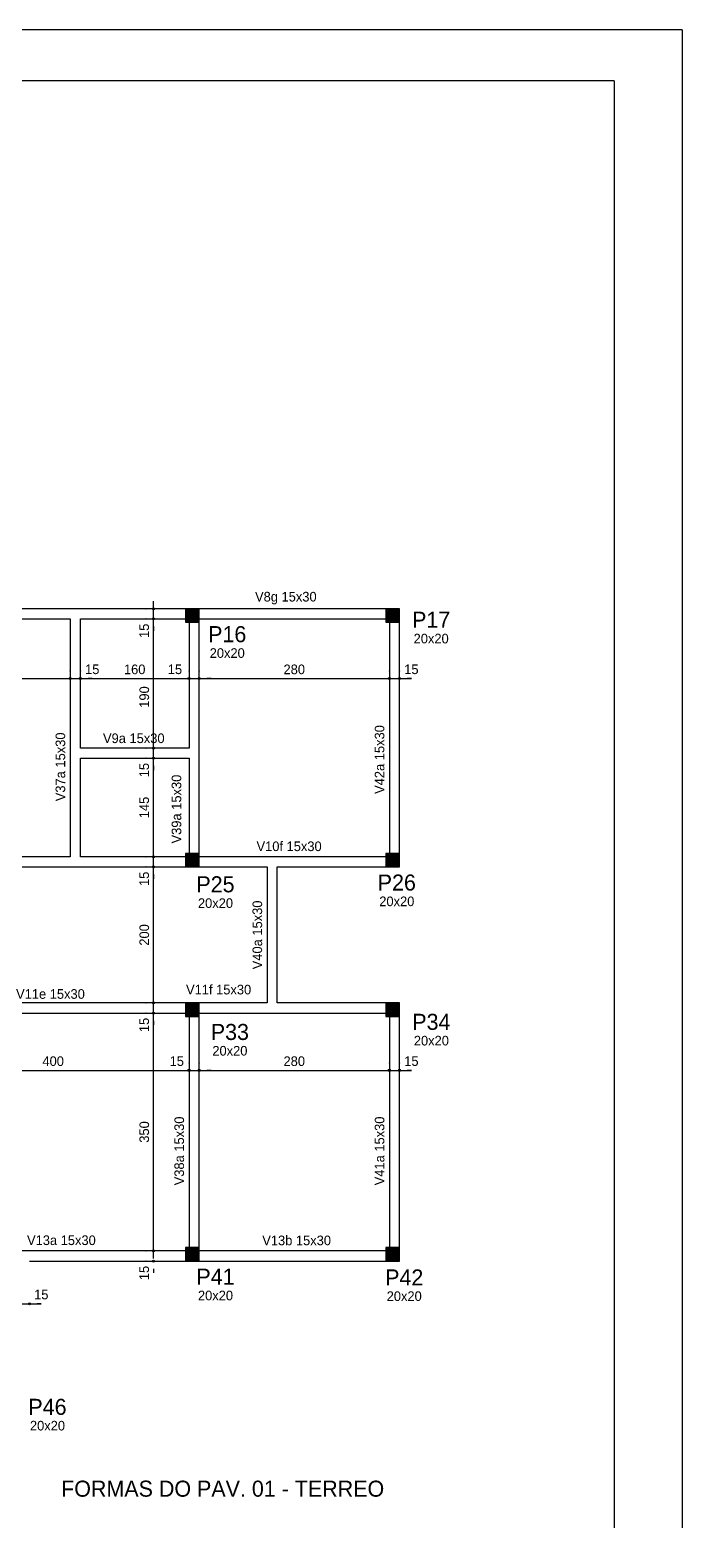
# Model space of a CAD drawing. Extents: x -8959 to 10104, y 7473 to 11928.
# Drawn here: x -3613 to -2652, y 9735 to 11928 of the extents above; entities that cross this region are included whole.
import ezdxf
from ezdxf.enums import TextEntityAlignment as Align

# ---------------------------------------------------------------- set-up
doc = ezdxf.new("R2010")
doc.units = 0
doc.header["$LTSCALE"] = 10
doc.header["$MEASUREMENT"] = 0
doc.linetypes.add('LT0', pattern=[0])
for name, color, linetype in [('COT-T', 1, 'LT0'), ('LJN-T', 8, 'LT0'), ('PIL-L', 2, 'LT0'), ('PIL-T', 4, 'LT0'), ('VIG-L', 7, 'LT0'), ('VIG-T', 8, 'LT0')]:
    doc.layers.add(name, color=color, linetype=linetype)

msp = doc.modelspace()

# ---------------------------------------------------------------- linework, layer by layer
at = {"layer": 'COT-T', "linetype": 'LT0'}
for p, q in [((-3442, 11076.5), (-3441.5, 11076.5)), ((-3430.7, 11044), (-3430.7, 11087.8)), ((-3441.5, 11061.5), (-3442, 11061.5)), ((-3442, 11061.5), (-3441.5, 11061.5)), ((-3430.7, 10966.5), (-3430.7, 11072.8)), ((-3430.7, 11050.3), (-3430.7, 11044)), ((-3683.3, 10973.8), (-3542, 10973.8)), ((-3564.5, 10973.8), (-3520.8, 10973.8)), ((-3553.3, 10984.5), (-3553.3, 10985)), ((-3553.3, 10985), (-3553.3, 10984.5)), ((-3549.5, 10973.8), (-3458.3, 10973.8)), ((-3538.3, 10984.5), (-3538.3, 10985)), ((-3538.3, 10985), (-3538.3, 10984.5)), ((-3520.8, 10973.8), (-3527, 10973.8)), ((-3458.3, 10973.8), (-3367, 10973.8)), ((-3430.7, 10860.3), (-3430.7, 10966.5)), ((-3389.5, 10973.8), (-3345.8, 10973.8)), ((-3378.3, 10984.5), (-3378.3, 10985)), ((-3378.3, 10985), (-3378.3, 10984.5)), ((-3374.5, 10973.8), (-3223.3, 10973.8)), ((-3363.3, 10984.5), (-3363.3, 10985)), ((-3363.3, 10985), (-3363.3, 10984.5)), ((-3345.8, 10973.8), (-3352, 10973.8)), ((-3223.3, 10973.8), (-3072, 10973.8)), ((-3094.5, 10973.8), (-3050.8, 10973.8)), ((-3083.3, 10984.5), (-3083.3, 10985)), ((-3083.3, 10985), (-3083.3, 10984.5)), ((-3068.3, 10985), (-3068.3, 10984.5)), ((-3050.8, 10973.8), (-3057, 10973.8)), ((-3430.7, 10839), (-3430.7, 10882.8)), ((-3441.5, 10871.5), (-3442, 10871.5)), ((-3442, 10871.5), (-3441.5, 10871.5)), ((-3430.7, 10784), (-3430.7, 10867.8)), ((-3441.5, 10856.5), (-3442, 10856.5)), ((-3442, 10856.5), (-3441.5, 10856.5)), ((-3430.7, 10845.3), (-3430.7, 10839)), ((-3430.7, 10700.3), (-3430.7, 10784)), ((-3441.5, 10711.5), (-3442, 10711.5)), ((-3442, 10711.5), (-3441.5, 10711.5)), ((-3430.7, 10679), (-3430.7, 10722.8)), ((-3430.7, 10596.5), (-3430.7, 10707.8)), ((-3441.5, 10696.5), (-3442, 10696.5)), ((-3442, 10696.5), (-3441.5, 10696.5)), ((-3430.7, 10685.3), (-3430.7, 10679)), ((-3430.7, 10485.3), (-3430.7, 10596.5)), ((-3430.7, 10464), (-3430.7, 10507.8)), ((-3441.5, 10496.5), (-3442, 10496.5)), ((-3442, 10496.5), (-3441.5, 10496.5)), ((-3430.7, 10306.5), (-3430.7, 10492.8)), ((-3441.5, 10481.5), (-3442, 10481.5)), ((-3442, 10481.5), (-3441.5, 10481.5)), ((-3430.7, 10470.3), (-3430.7, 10464)), ((-3789.5, 10397.2), (-3578.3, 10397.2)), ((-3578.3, 10397.2), (-3367, 10397.2)), ((-3389.5, 10397.2), (-3345.8, 10397.2)), ((-3378.3, 10407.9), (-3378.3, 10408.4)), ((-3378.3, 10408.4), (-3378.3, 10407.9)), ((-3374.5, 10397.2), (-3223.3, 10397.2)), ((-3363.3, 10407.9), (-3363.3, 10408.4)), ((-3363.3, 10408.4), (-3363.3, 10407.9)), ((-3345.8, 10397.2), (-3352, 10397.2)), ((-3223.3, 10397.2), (-3072, 10397.2)), ((-3094.5, 10397.2), (-3050.8, 10397.2)), ((-3083.3, 10407.9), (-3083.3, 10408.4)), ((-3083.3, 10408.4), (-3083.3, 10407.9)), ((-3068.3, 10408.4), (-3068.3, 10407.9)), ((-3050.8, 10397.2), (-3057, 10397.2)), ((-3430.7, 10120.3), (-3430.7, 10306.5)), ((-3441.5, 10131.5), (-3442, 10131.5)), ((-3442, 10131.5), (-3441.5, 10131.5)), ((-3441.5, 10116.5), (-3442, 10116.5)), ((-3430.7, 10105.3), (-3430.7, 10099)), ((-3639.5, 10053.7), (-3595.8, 10053.7)), ((-3595.8, 10053.7), (-3602, 10053.7))]:
    msp.add_line(p, q, dxfattribs=at)
at = {"layer": 'COT-T'}
for centre in [(-3430.7, 11076.5), (-3430.7, 11061.5), (-3430.7, 11061.5), (-3553.3, 10973.8), (-3553.3, 10973.8), (-3538.3, 10973.8), (-3538.3, 10973.8), (-3378.3, 10973.8), (-3378.3, 10973.8), (-3363.3, 10973.8), (-3363.3, 10973.8), (-3083.3, 10973.8), (-3083.3, 10973.8), (-3068.3, 10973.8), (-3430.7, 10871.5), (-3430.7, 10871.5), (-3430.7, 10856.5), (-3430.7, 10856.5), (-3430.7, 10711.5), (-3430.7, 10711.5), (-3430.7, 10696.5), (-3430.7, 10696.5), (-3430.7, 10496.5), (-3430.7, 10496.5), (-3430.7, 10481.5), (-3430.7, 10481.5), (-3378.3, 10397.2), (-3378.3, 10397.2), (-3363.3, 10397.2), (-3363.3, 10397.2), (-3083.3, 10397.2), (-3083.3, 10397.2), (-3068.3, 10397.2), (-3430.7, 10131.5), (-3430.7, 10131.5), (-3430.7, 10116.5), (-3613.3, 10053.7)]:
    msp.add_circle(centre, 1.5, dxfattribs=at)
at = {"layer": 'LJN-T', "linetype": 'LT0'}
for p, q in [((-3383.3, 11074.7), (-3381.4, 11076.5)), ((-3379.3, 11076.5), (-3383.3, 11072.5)), ((-3383.3, 11070.4), (-3377.2, 11076.5)), ((-3375.1, 11076.5), (-3383.3, 11068.3)), ((-3383.3, 11066.2), (-3373, 11076.5)), ((-3370.8, 11076.5), (-3383.3, 11064.1)), ((-3383.3, 11061.9), (-3368.7, 11076.5)), ((-3366.6, 11076.5), (-3383.3, 11059.8)), ((-3383.3, 11057.7), (-3364.5, 11076.5)), ((-3088.3, 11074.8), (-3086.6, 11076.5)), ((-3084.5, 11076.5), (-3088.3, 11072.7)), ((-3088.3, 11070.6), (-3082.3, 11076.5)), ((-3080.2, 11076.5), (-3088.3, 11068.4)), ((-3088.3, 11066.3), (-3078.1, 11076.5)), ((-3076, 11076.5), (-3088.3, 11064.2)), ((-3088.3, 11062.1), (-3073.9, 11076.5)), ((-3071.7, 11076.5), (-3088.3, 11060)), ((-3088.3, 11057.8), (-3069.6, 11076.5)), ((-3363.3, 11075.6), (-3382.4, 11056.5)), ((-3380.2, 11056.5), (-3363.3, 11073.5)), ((-3363.3, 11071.3), (-3378.1, 11056.5)), ((-3376, 11056.5), (-3363.3, 11069.2)), ((-3363.3, 11067.1), (-3373.9, 11056.5)), ((-3371.7, 11056.5), (-3363.3, 11065)), ((-3363.3, 11062.8), (-3369.6, 11056.5)), ((-3367.5, 11056.5), (-3363.3, 11060.7)), ((-3363.3, 11058.6), (-3365.4, 11056.5)), ((-3068.3, 11075.7), (-3087.5, 11056.5)), ((-3085.4, 11056.5), (-3068.3, 11073.6)), ((-3068.3, 11071.5), (-3083.2, 11056.5)), ((-3081.1, 11056.5), (-3068.3, 11069.3)), ((-3068.3, 11067.2), (-3079, 11056.5)), ((-3076.9, 11056.5), (-3068.3, 11065.1)), ((-3068.3, 11063), (-3074.8, 11056.5)), ((-3072.6, 11056.5), (-3068.3, 11060.9)), ((-3068.3, 11058.7), (-3070.5, 11056.5)), ((-3068.4, 11056.5), (-3068.3, 11056.6)), ((-3383.3, 10716.2), (-3382.9, 10716.5)), ((-3380.8, 10716.5), (-3383.3, 10714)), ((-3383.3, 10711.9), (-3378.7, 10716.5)), ((-3376.6, 10716.5), (-3383.3, 10709.8)), ((-3383.3, 10707.7), (-3374.5, 10716.5)), ((-3372.3, 10716.5), (-3383.3, 10705.6)), ((-3383.3, 10703.4), (-3370.2, 10716.5)), ((-3368.1, 10716.5), (-3383.3, 10701.3)), ((-3383.3, 10699.2), (-3366, 10716.5)), ((-3363.9, 10716.5), (-3383.3, 10697.1)), ((-3381.7, 10696.5), (-3363.3, 10714.9)), ((-3363.3, 10712.8), (-3379.6, 10696.5)), ((-3377.5, 10696.5), (-3363.3, 10710.7)), ((-3363.3, 10708.6), (-3375.4, 10696.5)), ((-3373.2, 10696.5), (-3363.3, 10706.5)), ((-3363.3, 10704.3), (-3371.1, 10696.5)), ((-3088.3, 10716.3), (-3088.1, 10716.5)), ((-3086, 10716.5), (-3088.3, 10714.2)), ((-3088.3, 10712.1), (-3083.8, 10716.5)), ((-3081.7, 10716.5), (-3088.3, 10709.9)), ((-3088.3, 10707.8), (-3079.6, 10716.5)), ((-3077.5, 10716.5), (-3088.3, 10705.7)), ((-3088.3, 10703.6), (-3075.4, 10716.5)), ((-3073.2, 10716.5), (-3088.3, 10701.4)), ((-3088.3, 10699.3), (-3071.1, 10716.5)), ((-3069, 10716.5), (-3088.3, 10697.2)), ((-3086.9, 10696.5), (-3068.3, 10715.1)), ((-3068.3, 10713), (-3084.7, 10696.5)), ((-3082.6, 10696.5), (-3068.3, 10710.8)), ((-3068.3, 10708.7), (-3080.5, 10696.5)), ((-3078.4, 10696.5), (-3068.3, 10706.6)), ((-3068.3, 10704.5), (-3076.3, 10696.5)), ((-3369, 10696.5), (-3363.3, 10702.2)), ((-3363.3, 10700.1), (-3366.9, 10696.5)), ((-3364.8, 10696.5), (-3363.3, 10698)), ((-3074.1, 10696.5), (-3068.3, 10702.4)), ((-3068.3, 10700.2), (-3072, 10696.5)), ((-3069.9, 10696.5), (-3068.3, 10698.1)), ((-3383.3, 10495.5), (-3382.3, 10496.5)), ((-3380.2, 10496.5), (-3383.3, 10493.4)), ((-3383.3, 10491.3), (-3378.1, 10496.5)), ((-3376, 10496.5), (-3383.3, 10489.2)), ((-3383.3, 10487.1), (-3373.8, 10496.5)), ((-3371.7, 10496.5), (-3383.3, 10484.9)), ((-3383.3, 10482.8), (-3369.6, 10496.5)), ((-3367.5, 10496.5), (-3383.3, 10480.7)), ((-3383.3, 10478.6), (-3365.4, 10496.5)), ((-3363.3, 10496.5), (-3383.2, 10476.5)), ((-3381.1, 10476.5), (-3363.3, 10494.3)), ((-3363.3, 10492.2), (-3379, 10476.5)), ((-3376.9, 10476.5), (-3363.3, 10490.1)), ((-3363.3, 10488), (-3374.7, 10476.5)), ((-3372.6, 10476.5), (-3363.3, 10485.8)), ((-3088.3, 10495.7), (-3087.5, 10496.5)), ((-3085.3, 10496.5), (-3088.3, 10493.6)), ((-3088.3, 10491.4), (-3083.2, 10496.5)), ((-3081.1, 10496.5), (-3088.3, 10489.3)), ((-3088.3, 10487.2), (-3079, 10496.5)), ((-3076.9, 10496.5), (-3088.3, 10485.1)), ((-3088.3, 10483), (-3074.7, 10496.5)), ((-3072.6, 10496.5), (-3088.3, 10480.8)), ((-3088.3, 10478.7), (-3070.5, 10496.5)), ((-3068.4, 10496.5), (-3088.3, 10476.6)), ((-3086.3, 10476.5), (-3068.3, 10494.5)), ((-3068.3, 10492.3), (-3084.1, 10476.5)), ((-3082, 10476.5), (-3068.3, 10490.2)), ((-3068.3, 10488.1), (-3079.9, 10476.5)), ((-3077.8, 10476.5), (-3068.3, 10486)), ((-3068.3, 10483.9), (-3075.6, 10476.5)), ((-3363.3, 10483.7), (-3370.5, 10476.5)), ((-3368.4, 10476.5), (-3363.3, 10481.6)), ((-3363.3, 10479.5), (-3366.3, 10476.5)), ((-3364.1, 10476.5), (-3363.3, 10477.4)), ((-3073.5, 10476.5), (-3068.3, 10481.7)), ((-3068.3, 10479.6), (-3071.4, 10476.5)), ((-3069.3, 10476.5), (-3068.3, 10477.5)), ((-3383.3, 10134.9), (-3381.7, 10136.5)), ((-3379.6, 10136.5), (-3383.3, 10132.8)), ((-3383.3, 10130.7), (-3377.5, 10136.5)), ((-3375.3, 10136.5), (-3383.3, 10128.6)), ((-3383.3, 10126.4), (-3373.2, 10136.5)), ((-3371.1, 10136.5), (-3383.3, 10124.3)), ((-3383.3, 10122.2), (-3369, 10136.5)), ((-3366.9, 10136.5), (-3383.3, 10120.1)), ((-3383.3, 10117.9), (-3364.7, 10136.5)), ((-3363.3, 10135.8), (-3382.6, 10116.5)), ((-3380.5, 10116.5), (-3363.3, 10133.7)), ((-3088.3, 10135.1), (-3086.8, 10136.5)), ((-3084.7, 10136.5), (-3088.3, 10132.9)), ((-3088.3, 10130.8), (-3082.6, 10136.5)), ((-3080.5, 10136.5), (-3088.3, 10128.7)), ((-3088.3, 10126.6), (-3078.4, 10136.5)), ((-3076.2, 10136.5), (-3088.3, 10124.4)), ((-3088.3, 10122.3), (-3074.1, 10136.5)), ((-3072, 10136.5), (-3088.3, 10120.2)), ((-3088.3, 10118.1), (-3069.9, 10136.5)), ((-3068.3, 10136), (-3087.7, 10116.5)), ((-3085.6, 10116.5), (-3068.3, 10133.8)), ((-3363.3, 10131.6), (-3378.4, 10116.5)), ((-3376.2, 10116.5), (-3363.3, 10129.5)), ((-3363.3, 10127.3), (-3374.1, 10116.5)), ((-3372, 10116.5), (-3363.3, 10125.2)), ((-3363.3, 10123.1), (-3369.9, 10116.5)), ((-3367.8, 10116.5), (-3363.3, 10121)), ((-3363.3, 10118.9), (-3365.6, 10116.5)), ((-3363.5, 10116.5), (-3363.3, 10116.7)), ((-3068.3, 10131.7), (-3083.5, 10116.5)), ((-3081.4, 10116.5), (-3068.3, 10129.6)), ((-3068.3, 10127.5), (-3079.3, 10116.5)), ((-3077.1, 10116.5), (-3068.3, 10125.4)), ((-3068.3, 10123.2), (-3075, 10116.5)), ((-3072.9, 10116.5), (-3068.3, 10121.1)), ((-3068.3, 10119), (-3070.8, 10116.5)), ((-3068.7, 10116.5), (-3068.3, 10116.9))]:
    msp.add_line(p, q, dxfattribs=at)
at = {"layer": 'PIL-T', "linetype": 'LT0'}
for p, q in [((-3363.3, 11076.5), (-3383.3, 11076.5)), ((-3383.3, 11076.5), (-3383.3, 11056.5)), ((-3363.3, 11076.5), (-3383.3, 11076.5)), ((-3383.3, 11076.5), (-3383.3, 11056.5)), ((-3363.3, 11076.5), (-3383.3, 11076.5)), ((-3383.3, 11076.5), (-3383.3, 11056.5)), ((-3363.5, 11076.3), (-3371, 11076.3)), ((-3371, 11076.3), (-3371, 11068.8)), ((-3363.5, 11068.8), (-3363.5, 11076.3)), ((-3363.3, 11056.5), (-3363.3, 11076.5)), ((-3363.3, 11056.5), (-3363.3, 11076.5)), ((-3363.3, 11056.5), (-3363.3, 11076.5)), ((-3068.3, 11076.5), (-3088.3, 11076.5)), ((-3088.3, 11076.5), (-3088.3, 11056.5)), ((-3068.3, 11076.5), (-3088.3, 11076.5)), ((-3088.3, 11076.5), (-3088.3, 11056.5)), ((-3068.3, 11076.5), (-3088.3, 11076.5)), ((-3088.3, 11076.5), (-3088.3, 11056.5)), ((-3068.5, 11076.3), (-3076, 11076.3)), ((-3076, 11076.3), (-3076, 11068.8)), ((-3068.5, 11068.8), (-3068.5, 11076.3)), ((-3068.3, 11056.5), (-3068.3, 11076.5)), ((-3068.3, 11056.5), (-3068.3, 11076.5)), ((-3068.3, 11056.5), (-3068.3, 11076.5)), ((-3383.3, 11056.5), (-3363.3, 11056.5)), ((-3383.3, 11056.5), (-3363.3, 11056.5)), ((-3383.3, 11056.5), (-3363.3, 11056.5)), ((-3371, 11068.8), (-3363.5, 11068.8)), ((-3088.3, 11056.5), (-3068.3, 11056.5)), ((-3088.3, 11056.5), (-3068.3, 11056.5)), ((-3088.3, 11056.5), (-3068.3, 11056.5)), ((-3076, 11068.8), (-3068.5, 11068.8)), ((-3363.3, 10716.5), (-3383.3, 10716.5)), ((-3383.3, 10716.5), (-3383.3, 10696.5)), ((-3363.3, 10716.5), (-3383.3, 10716.5)), ((-3383.3, 10716.5), (-3383.3, 10696.5)), ((-3363.3, 10716.5), (-3383.3, 10716.5)), ((-3383.3, 10716.5), (-3383.3, 10696.5)), ((-3363.5, 10704.3), (-3371, 10704.3)), ((-3371, 10704.3), (-3371, 10696.8)), ((-3363.5, 10696.8), (-3363.5, 10704.3)), ((-3363.3, 10696.5), (-3363.3, 10716.5)), ((-3363.3, 10696.5), (-3363.3, 10716.5)), ((-3363.3, 10696.5), (-3363.3, 10716.5)), ((-3068.3, 10716.5), (-3088.3, 10716.5)), ((-3088.3, 10716.5), (-3088.3, 10696.5)), ((-3068.3, 10716.5), (-3088.3, 10716.5)), ((-3088.3, 10716.5), (-3088.3, 10696.5)), ((-3068.3, 10716.5), (-3088.3, 10716.5)), ((-3088.3, 10716.5), (-3088.3, 10696.5)), ((-3068.5, 10704.3), (-3076, 10704.3)), ((-3076, 10704.3), (-3076, 10696.8)), ((-3068.5, 10696.8), (-3068.5, 10704.3)), ((-3068.3, 10696.5), (-3068.3, 10716.5)), ((-3068.3, 10696.5), (-3068.3, 10716.5)), ((-3068.3, 10696.5), (-3068.3, 10716.5)), ((-3383.3, 10696.5), (-3363.3, 10696.5)), ((-3383.3, 10696.5), (-3363.3, 10696.5)), ((-3383.3, 10696.5), (-3363.3, 10696.5)), ((-3371, 10696.8), (-3363.5, 10696.8)), ((-3088.3, 10696.5), (-3068.3, 10696.5)), ((-3088.3, 10696.5), (-3068.3, 10696.5)), ((-3088.3, 10696.5), (-3068.3, 10696.5)), ((-3076, 10696.8), (-3068.5, 10696.8)), ((-3363.3, 10496.5), (-3383.3, 10496.5)), ((-3383.3, 10496.5), (-3383.3, 10476.5)), ((-3363.3, 10496.5), (-3383.3, 10496.5)), ((-3383.3, 10496.5), (-3383.3, 10476.5)), ((-3363.3, 10496.5), (-3383.3, 10496.5)), ((-3383.3, 10496.5), (-3383.3, 10476.5)), ((-3363.5, 10496.3), (-3371, 10496.3)), ((-3371, 10496.3), (-3371, 10488.8)), ((-3371, 10488.8), (-3363.5, 10488.8)), ((-3363.5, 10488.8), (-3363.5, 10496.3)), ((-3363.3, 10476.5), (-3363.3, 10496.5)), ((-3363.3, 10476.5), (-3363.3, 10496.5)), ((-3363.3, 10476.5), (-3363.3, 10496.5)), ((-3068.3, 10496.5), (-3088.3, 10496.5)), ((-3088.3, 10496.5), (-3088.3, 10476.5)), ((-3068.3, 10496.5), (-3088.3, 10496.5)), ((-3088.3, 10496.5), (-3088.3, 10476.5)), ((-3068.3, 10496.5), (-3088.3, 10496.5)), ((-3088.3, 10496.5), (-3088.3, 10476.5)), ((-3068.5, 10496.3), (-3076, 10496.3)), ((-3076, 10496.3), (-3076, 10488.8)), ((-3076, 10488.8), (-3068.5, 10488.8)), ((-3068.5, 10488.8), (-3068.5, 10496.3)), ((-3068.3, 10476.5), (-3068.3, 10496.5)), ((-3068.3, 10476.5), (-3068.3, 10496.5)), ((-3068.3, 10476.5), (-3068.3, 10496.5)), ((-3383.3, 10476.5), (-3363.3, 10476.5)), ((-3383.3, 10476.5), (-3363.3, 10476.5)), ((-3383.3, 10476.5), (-3363.3, 10476.5)), ((-3088.3, 10476.5), (-3068.3, 10476.5)), ((-3088.3, 10476.5), (-3068.3, 10476.5)), ((-3088.3, 10476.5), (-3068.3, 10476.5)), ((-3363.3, 10136.5), (-3383.3, 10136.5)), ((-3383.3, 10136.5), (-3383.3, 10116.5)), ((-3363.3, 10136.5), (-3383.3, 10136.5)), ((-3383.3, 10136.5), (-3383.3, 10116.5)), ((-3363.3, 10136.5), (-3383.3, 10136.5)), ((-3383.3, 10136.5), (-3383.3, 10116.5)), ((-3363.3, 10116.5), (-3363.3, 10136.5)), ((-3363.3, 10116.5), (-3363.3, 10136.5)), ((-3363.3, 10116.5), (-3363.3, 10136.5)), ((-3068.3, 10136.5), (-3088.3, 10136.5)), ((-3088.3, 10136.5), (-3088.3, 10116.5)), ((-3068.3, 10136.5), (-3088.3, 10136.5)), ((-3088.3, 10136.5), (-3088.3, 10116.5)), ((-3068.3, 10136.5), (-3088.3, 10136.5)), ((-3088.3, 10136.5), (-3088.3, 10116.5)), ((-3068.3, 10116.5), (-3068.3, 10136.5)), ((-3068.3, 10116.5), (-3068.3, 10136.5)), ((-3068.3, 10116.5), (-3068.3, 10136.5)), ((-3383.3, 10116.5), (-3363.3, 10116.5)), ((-3383.3, 10116.5), (-3363.3, 10116.5)), ((-3383.3, 10116.5), (-3363.3, 10116.5)), ((-3363.5, 10124.3), (-3371, 10124.3)), ((-3371, 10124.3), (-3371, 10116.8)), ((-3371, 10116.8), (-3363.5, 10116.8)), ((-3363.5, 10116.8), (-3363.5, 10124.3)), ((-3088.3, 10116.5), (-3068.3, 10116.5)), ((-3088.3, 10116.5), (-3068.3, 10116.5)), ((-3088.3, 10116.5), (-3068.3, 10116.5)), ((-3068.5, 10124.3), (-3076, 10124.3)), ((-3076, 10124.3), (-3076, 10116.8)), ((-3076, 10116.8), (-3068.5, 10116.8)), ((-3068.5, 10116.8), (-3068.5, 10124.3))]:
    msp.add_line(p, q, dxfattribs=at)
at = {"layer": 'VIG-T', "linetype": 'ByBlock'}
for p, q in [((-2652, 11928.5), (-8959, 11928.5)), ((-2652, 11928.5), (-2652, 7473.5)), ((-2752, 11853.5), (-8771.5, 11853.5)), ((-2752, 11853.5), (-2752, 7573.5))]:
    msp.add_line(p, q, dxfattribs=at)
at = {"layer": 'VIG-T', "linetype": 'LT0'}
for p, q in [((-3538.3, 11076.5), (-3723.3, 11076.5)), ((-3383.3, 11076.5), (-3553.3, 11076.5)), ((-3088.3, 11076.5), (-3363.3, 11076.5)), ((-3723.3, 11061.5), (-3553.3, 11061.5)), ((-3553.3, 11061.5), (-3553.3, 10856.5)), ((-3538.3, 11061.5), (-3383.3, 11061.5)), ((-3538.3, 10871.5), (-3538.3, 11061.5)), ((-3378.3, 11056.5), (-3378.3, 10871.5)), ((-3363.3, 11061.5), (-3088.3, 11061.5)), ((-3363.3, 10856.5), (-3363.3, 11056.5)), ((-3083.3, 11056.5), (-3083.3, 10716.5)), ((-3068.3, 10716.5), (-3068.3, 11056.5)), ((-3553.3, 10871.5), (-3553.3, 10711.5)), ((-3378.3, 10871.5), (-3538.3, 10871.5)), ((-3363.3, 10716.5), (-3363.3, 10871.5)), ((-3538.3, 10856.5), (-3378.3, 10856.5)), ((-3538.3, 10711.5), (-3538.3, 10856.5)), ((-3378.3, 10856.5), (-3378.3, 10716.5)), ((-3553.3, 10711.5), (-3808.3, 10711.5)), ((-3383.3, 10711.5), (-3538.3, 10711.5)), ((-3248.3, 10711.5), (-3363.3, 10711.5)), ((-3088.3, 10711.5), (-3263.3, 10711.5)), ((-3808.3, 10696.5), (-3538.3, 10696.5)), ((-3553.3, 10696.5), (-3383.3, 10696.5)), ((-3363.3, 10696.5), (-3263.3, 10696.5)), ((-3263.3, 10696.5), (-3263.3, 10496.5)), ((-3248.3, 10696.5), (-3088.3, 10696.5)), ((-3248.3, 10496.5), (-3248.3, 10696.5)), ((-3383.3, 10496.5), (-3773.3, 10496.5)), ((-3263.3, 10496.5), (-3363.3, 10496.5)), ((-3088.3, 10496.5), (-3248.3, 10496.5)), ((-3773.3, 10481.5), (-3383.3, 10481.5)), ((-3378.3, 10476.5), (-3378.3, 10136.5)), ((-3363.3, 10481.5), (-3248.3, 10481.5)), ((-3363.3, 10136.5), (-3363.3, 10476.5)), ((-3263.3, 10481.5), (-3088.3, 10481.5)), ((-3083.3, 10476.5), (-3083.3, 10136.5)), ((-3068.3, 10136.5), (-3068.3, 10476.5)), ((-3383.3, 10131.5), (-3628.3, 10131.5)), ((-3613.3, 10116.5), (-3383.3, 10116.5)), ((-3088.3, 10131.5), (-3363.3, 10131.5)), ((-3363.3, 10116.5), (-3088.3, 10116.5))]:
    msp.add_line(p, q, dxfattribs=at)

# ---------------------------------------------------------------- texts
at = {"layer": 'COT-T'}
for s, p in [('15', (-3444.2, 11044)), ('190', (-3444.2, 10946.6)), ('15', (-3444.2, 10839)), ('145', (-3444.2, 10784)), ('15', (-3444.2, 10679)), ('200', (-3444.2, 10596.5)), ('15', (-3444.2, 10464)), ('350', (-3444.2, 10306.5)), ('15', (-3444.2, 10099))]:
    msp.add_text(s, height=14.18, rotation=90, dxfattribs=at).set_placement(p, align=Align.MIDDLE)
for s, p in [('15', (-3520.8, 10987.3)), ('160', (-3458.3, 10987.3)), ('15', (-3399, 10987.3)), ('280', (-3223.3, 10987.3)), ('15', (-3050.8, 10987.3)), ('400', (-3578.3, 10410.7)), ('280', (-3223.3, 10410.7)), ('15', (-3396.3, 10410.7)), ('15', (-3050.8, 10410.7)), ('15', (-3595.8, 10067.2))]:
    msp.add_text(s, height=14.18, dxfattribs=at).set_placement(p, align=Align.MIDDLE)
at = {"layer": 'PIL-L'}
for s, height, p in [('P17', 23.62, (-3021.7, 11060.3)), ('P16', 23.62, (-3322, 11039.1)), ('20x20', 14.18, (-3021.7, 11032.6)), ('20x20', 14.18, (-3322, 11011.3)), ('P25', 23.62, (-3339.3, 10671)), ('P26', 23.62, (-3072.3, 10673.6)), ('20x20', 14.18, (-3339.3, 10643.3)), ('20x20', 14.18, (-3072.3, 10645.9)), ('P33', 23.62, (-3318.1, 10453.7)), ('P34', 23.62, (-3021.4, 10468.6)), ('20x20', 14.18, (-3021.4, 10440.9)), ('20x20', 14.18, (-3318.1, 10426)), ('P41', 23.62, (-3339.3, 10093.6)), ('P42', 23.62, (-3061.4, 10092.6)), ('20x20', 14.18, (-3339.3, 10065.9)), ('20x20', 14.18, (-3061.4, 10064.9)), ('P46', 23.62, (-3586.7, 9902)), ('20x20', 14.18, (-3586.7, 9874.3)), ('FORMAS DO PAV. 01 - TERREO', 23.625, (-3328.7, 9781.6))]:
    msp.add_text(s, height=height, dxfattribs=at).set_placement(p, align=Align.MIDDLE)
at = {"layer": 'VIG-L'}
for s, p in [('V8g 15x30', (-3235.7, 11092.2)), ('V9a 15x30', (-3459.6, 10885.9)), ('V10f 15x30', (-3230.9, 10727.2)), ('V11e 15x30', (-3582.3, 10509.6)), ('V11f 15x30', (-3334.7, 10516.3)), ('V13b 15x30', (-3219.8, 10147.2)), ('V13a 15x30', (-3566.2, 10147.2))]:
    msp.add_text(s, height=14.18, dxfattribs=at).set_placement(p, align=Align.MIDDLE)
for s, p in [('V42a 15x30', (-3097.7, 10854.6)), ('V37a 15x30', (-3567.7, 10843.8)), ('V39a 15x30', (-3396.8, 10781.7)), ('V40a 15x30', (-3277.7, 10596.5)), ('V38a 15x30', (-3392.7, 10278.6)), ('V41a 15x30', (-3097.7, 10278.6))]:
    msp.add_text(s, height=14.18, rotation=90, dxfattribs=at).set_placement(p, align=Align.MIDDLE)

doc.saveas('drawing.dxf')
